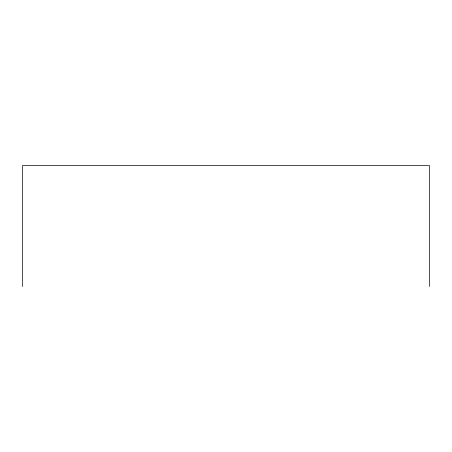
<?xml version="1.0" encoding="UTF-8"?>
<svg xmlns="http://www.w3.org/2000/svg" width="452" height="452" viewBox="0 0 452 452"><rect width="100%" height="100%" fill="white"/><g stroke="black" fill="none" stroke-linecap="round" stroke-linejoin="round"><path stroke-width="0.68" d="M429.4 286.478L429.4 165.522L22.6 165.522L22.6 286.478"/></g></svg>
